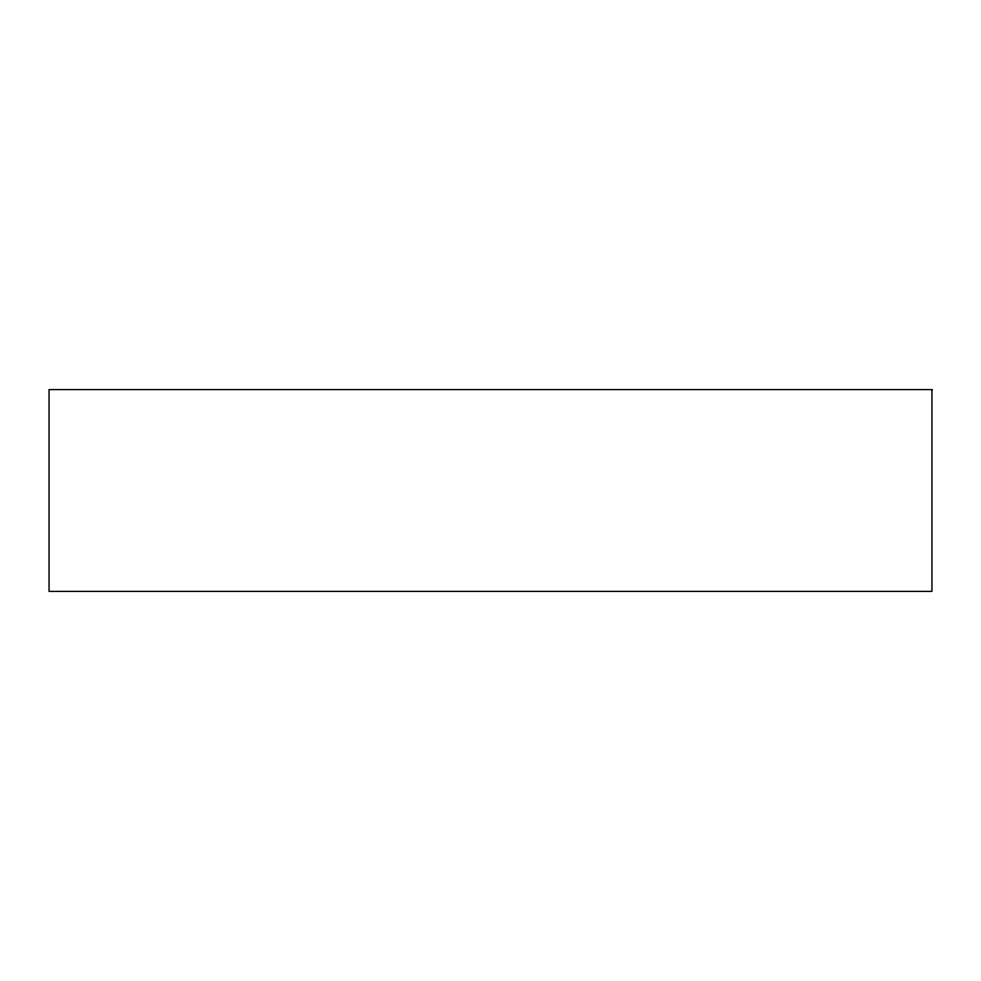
<?xml version="1.0" encoding="UTF-8"?>
<svg xmlns="http://www.w3.org/2000/svg" width="981" height="981" viewBox="0 0 981 981"><rect width="100%" height="100%" fill="white"/><g stroke="black" fill="none" stroke-linecap="round" stroke-linejoin="round"><path stroke-width="1.47" d="M931.95 389.592L49.05 389.592L49.05 591.408L931.95 591.408L931.95 389.592"/></g></svg>
